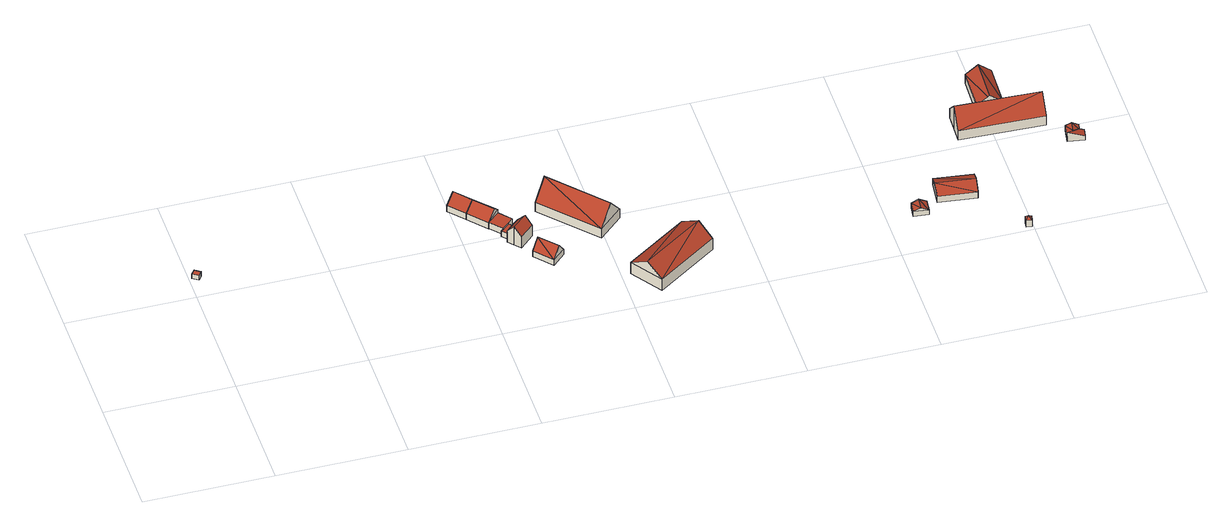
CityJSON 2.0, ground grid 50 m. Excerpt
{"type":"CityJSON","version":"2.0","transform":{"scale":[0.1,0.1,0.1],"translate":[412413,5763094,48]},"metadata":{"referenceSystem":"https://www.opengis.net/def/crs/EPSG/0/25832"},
"CityObjects":{
"building1":{"type":"Building","attributes":{"Gemeindeschluessel":"05515000","Geometrietyp2DReferenz":"3000","function":"31001_2500","roofType":"1000","measuredHeight":2.33},"address":[{"country":"Germany","locality":"Münster","thoroughfareNumber":"26","thoroughfareName":"Verth"}],"geometry":[{"type":"Solid","lod":"2","boundaries":[[[[0,1,2,3]],[[4,5,1,0]],[[6,7,5,4]],[[3,2,7,6]],[[4,0,3,6]],[[1,5,7,2]]]],"semantics":{"surfaces":[{"type":"WallSurface"},{"type":"RoofSurface"},{"type":"GroundSurface"}],"values":[[0,0,0,0,1,2]]}}]},
"building2":{"type":"Building","attributes":{"Gemeindeschluessel":"05515000","Geometrietyp2DReferenz":"3000","function":"31001_1310","roofType":"3100","measuredHeight":6.52},"geometry":[{"type":"Solid","lod":"2","boundaries":[[[[8,9,10,11]],[[12,13,9,8]],[[14,15,13,12]],[[11,10,15,14]],[[8,16,12]],[[14,17,11]],[[11,17,16,8]],[[12,16,17,14]],[[9,13,15,10]]]],"semantics":{"surfaces":[{"type":"WallSurface"},{"type":"RoofSurface"},{"type":"GroundSurface"}],"values":[[0,0,0,0,0,0,1,1,2]]}}]},
"building3":{"type":"Building","attributes":{"Gemeindeschluessel":"05515000","Geometrietyp2DReferenz":"3000","function":"31001_1310","roofType":"3100","measuredHeight":6.49},"geometry":[{"type":"Solid","lod":"2","boundaries":[[[[18,19,15,20]],[[21,22,19,18]],[[11,10,22,21]],[[20,15,10,11]],[[18,23,21]],[[11,17,20]],[[20,17,23,18]],[[21,23,17,11]],[[19,22,10,15]]]],"semantics":{"surfaces":[{"type":"WallSurface"},{"type":"RoofSurface"},{"type":"GroundSurface"}],"values":[[0,0,0,0,0,0,1,1,2]]}}]},
"building4":{"type":"Building","attributes":{"Gemeindeschluessel":"05515000","Geometrietyp2DReferenz":"3000","function":"31001_1310","roofType":"9999","measuredHeight":3},"geometry":[{"type":"Solid","lod":"2","boundaries":[[[[24,25,26,27,28,29]],[[27,30,31,28]],[[26,32,30,27]],[[25,33,32,26]],[[24,34,33,25]],[[29,35,34,24]],[[28,31,35,29]],[[30,32,33,34,35,31]]]],"semantics":{"surfaces":[{"type":"RoofSurface"},{"type":"WallSurface"},{"type":"GroundSurface"}],"values":[[0,1,1,1,1,1,1,2]]}}]},
"building5":{"type":"Building","attributes":{"Gemeindeschluessel":"05515000","Geometrietyp2DReferenz":"3000","function":"31001_1000"},"address":[{"country":"Germany","locality":"Münster","thoroughfareNumber":"35","thoroughfareName":"Verth"}],"children":["building5-1","building5-2"]},
"building5-1":{"type":"BuildingPart","attributes":{"roofType":"1000","measuredHeight":2.74},"parents":["building5"],"geometry":[{"type":"Solid","lod":"2","boundaries":[[[[36,37,38,39]],[[40,41,42,43]],[[44,45,41,40]],[[46,35,45,44]],[[47,34,35,46]],[[48,33,34,47]],[[39,38,33,48]],[[47,46,44,40,43,36,39,48]],[[37,42,41,45,35,34,33,38]],[[37,36,43,42]]]],"semantics":{"surfaces":[{"type":"WallSurface"},{"type":"RoofSurface"},{"type":"GroundSurface"},{"type":"ClosureSurface"}],"values":[[0,0,0,0,0,0,0,1,2,3]]}}]},
"building5-2":{"type":"BuildingPart","attributes":{"roofType":"3100","measuredHeight":8.68},"parents":["building5"],"geometry":[{"type":"Solid","lod":"2","boundaries":[[[[49,50,38,51]],[[52,53,50,49]],[[54,55,53,52]],[[56,57,55,54]],[[58,59,57,56]],[[60,43,42,59,58]],[[51,38,37,36,61]],[[56,54,52,58]],[[49,51,61,60,58,52]],[[50,53,55,57,59,42,37,38]],[[43,60,61,36]],[[37,42,43,36]]]],"semantics":{"surfaces":[{"type":"WallSurface"},{"type":"RoofSurface"},{"type":"GroundSurface"},{"type":"ClosureSurface"}],"values":[[0,0,0,0,0,0,0,1,1,2,0,3]]}}]},
"building6":{"type":"Building","attributes":{"Gemeindeschluessel":"05515000","Geometrietyp2DReferenz":"3000","function":"31001_1310","roofType":"3100","measuredHeight":6.99},"geometry":[{"type":"Solid","lod":"2","boundaries":[[[[62,63,64,65]],[[66,67,63,62]],[[68,69,67,66]],[[65,64,69,68]],[[62,70,66]],[[68,71,65]],[[65,71,70]],[[70,62,65]],[[71,68,66]],[[66,70,71]],[[63,67,69,64]]]],"semantics":{"surfaces":[{"type":"WallSurface"},{"type":"RoofSurface"},{"type":"GroundSurface"}],"values":[[0,0,0,0,0,0,1,1,1,1,2]]}}]},
"building7":{"type":"Building","attributes":{"name":"Ringemann","Gemeindeschluessel":"05515000","Geometrietyp2DReferenz":"3000","function":"31001_1100","roofType":"3100","measuredHeight":12.2},"address":[{"country":"Germany","locality":"Münster","thoroughfareNumber":"33","thoroughfareName":"Verth"}],"geometry":[{"type":"Solid","lod":"2","boundaries":[[[[72,73,74,75]],[[76,77,73,72]],[[78,79,77,76]],[[75,74,79,78]],[[72,80,76]],[[78,81,75]],[[80,72,75]],[[75,81,80]],[[76,80,81]],[[81,78,76]],[[73,77,79,74]]]],"semantics":{"surfaces":[{"type":"WallSurface"},{"type":"RoofSurface"},{"type":"GroundSurface"}],"values":[[0,0,0,0,0,0,1,1,1,1,2]]}}]},
"building8":{"type":"Building","attributes":{"Gemeindeschluessel":"05515000","Geometrietyp2DReferenz":"3000","function":"31001_1310","roofType":"3100","measuredHeight":10.4},"geometry":[{"type":"Solid","lod":"2","boundaries":[[[[82,83,84,85]],[[86,87,83,82]],[[88,89,87,86]],[[85,84,89,88]],[[82,90,86]],[[88,91,85]],[[91,90,82]],[[82,85,91]],[[88,86,90]],[[90,91,88]],[[83,87,89,84]]]],"semantics":{"surfaces":[{"type":"WallSurface"},{"type":"RoofSurface"},{"type":"GroundSurface"}],"values":[[0,0,0,0,0,0,1,1,1,1,2]]}}]},
"building9":{"type":"Building","attributes":{"Gemeindeschluessel":"05515000","Geometrietyp2DReferenz":"3000","function":"31001_1310","roofType":"3100","measuredHeight":3.56},"geometry":[{"type":"Solid","lod":"2","boundaries":[[[[92,93,94,95]],[[96,97,93,92]],[[98,99,97,96]],[[95,94,99,98]],[[92,100,96]],[[98,101,95]],[[92,95,101]],[[101,100,92]],[[100,101,98]],[[98,96,100]],[[93,97,99,94]]]],"semantics":{"surfaces":[{"type":"WallSurface"},{"type":"RoofSurface"},{"type":"GroundSurface"}],"values":[[0,0,0,0,0,0,1,1,1,1,2]]}}]},
"building10":{"type":"Building","attributes":{"Gemeindeschluessel":"05515000","Geometrietyp2DReferenz":"3000","function":"31001_1310","roofType":"3100","measuredHeight":5.1},"geometry":[{"type":"Solid","lod":"2","boundaries":[[[[102,103,104,105]],[[106,107,103,102]],[[108,109,107,106]],[[105,104,109,108]],[[102,110,106]],[[108,111,105]],[[110,102,105]],[[105,111,110]],[[106,110,111]],[[111,108,106]],[[103,107,109,104]]]],"semantics":{"surfaces":[{"type":"WallSurface"},{"type":"RoofSurface"},{"type":"GroundSurface"}],"values":[[0,0,0,0,0,0,1,1,1,1,2]]}}]},
"building11":{"type":"Building","attributes":{"Gemeindeschluessel":"05515000","Geometrietyp2DReferenz":"3000","function":"31001_3043","roofType":"4000","measuredHeight":4.48},"geometry":[{"type":"Solid","lod":"2","boundaries":[[[[112,113,114,115]],[[116,117,113,112]],[[118,119,117,116]],[[115,114,119,118]],[[115,120,112]],[[112,120,116]],[[116,120,118]],[[118,120,115]],[[113,117,119,114]]]],"semantics":{"surfaces":[{"type":"WallSurface"},{"type":"RoofSurface"},{"type":"GroundSurface"}],"values":[[0,0,0,0,1,1,1,1,2]]}}]},
"building12":{"type":"Building","attributes":{"name":"Benediktshof","Gemeindeschluessel":"05515000","Geometrietyp2DReferenz":"3000","function":"31001_3040","roofType":"5000","measuredHeight":11.27},"address":[{"country":"Germany","locality":"Münster","thoroughfareNumber":"41","thoroughfareName":"Verth"}],"geometry":[{"type":"Solid","lod":"2","boundaries":[[[[121,122,123,124]],[[125,126,122,121]],[[127,128,126,125]],[[129,130,128,127]],[[131,132,130,129]],[[133,134,132,131]],[[135,136,134,133]],[[137,138,136,135]],[[124,123,138,137]],[[137,125,121]],[[121,124,137]],[[133,131,129,127,137,135]],[[127,125,137]],[[122,126,128,130,132,134,136,138,123]]]],"semantics":{"surfaces":[{"type":"WallSurface"},{"type":"RoofSurface"},{"type":"GroundSurface"}],"values":[[0,0,0,0,0,0,0,0,0,1,1,1,1,2]]}}]},
"building13":{"type":"Building","attributes":{"Gemeindeschluessel":"05515000","Geometrietyp2DReferenz":"3000","function":"31001_3040","roofType":"5000","measuredHeight":7.91},"geometry":[{"type":"Solid","lod":"2","boundaries":[[[[139,140,141,142]],[[143,144,140,139]],[[145,146,144,143]],[[147,148,146,145]],[[142,141,148,147]],[[145,149,150]],[[151,152,150,149]],[[151,149,143,153]],[[139,142,153,143]],[[152,151,153,142,147]],[[150,152,147,145]],[[149,145,143]],[[140,144,146,148,141]]]],"semantics":{"surfaces":[{"type":"WallSurface"},{"type":"RoofSurface"},{"type":"GroundSurface"}],"values":[[0,0,0,0,0,1,1,1,1,0,0,0,2]]}}]},
"building14":{"type":"Building","attributes":{"Gemeindeschluessel":"05515000","Geometrietyp2DReferenz":"3000","function":"31001_1310"},"children":["building14-1","building14-2"]},
"building14-1":{"type":"BuildingPart","attributes":{"roofType":"3100","measuredHeight":3.65},"parents":["building14"],"geometry":[{"type":"Solid","lod":"2","boundaries":[[[[154,155,156,157]],[[158,159,160,161]],[[157,156,159,158]],[[158,162,157]],[[154,157,162]],[[162,163,164,154]],[[163,162,158]],[[158,161,165,163]],[[155,160,159,156]],[[155,154,161,160]],[[163,165,164]],[[164,165,161,154]]]],"semantics":{"surfaces":[{"type":"WallSurface"},{"type":"RoofSurface"},{"type":"GroundSurface"},{"type":"ClosureSurface"}],"values":[[0,0,0,0,1,1,1,1,2,3,0,3]]}}]},
"building14-2":{"type":"BuildingPart","attributes":{"roofType":"2100","measuredHeight":4.36},"parents":["building14"],"geometry":[{"type":"Solid","lod":"2","boundaries":[[[[166,161,160,167,168]],[[169,170,155,154,171]],[[168,167,170,169]],[[171,164,165,166,168,169]],[[160,155,170,167]],[[154,164,171]],[[161,166,165]],[[155,160,161,154]],[[161,165,164,154]]]],"semantics":{"surfaces":[{"type":"WallSurface"},{"type":"RoofSurface"},{"type":"GroundSurface"},{"type":"ClosureSurface"}],"values":[[0,0,0,1,2,0,0,3,3]]}}]}
},
"vertices":[
[5,581,52],[5,581,29],[28,566,29],[28,566,52],[18,599,52],[18,599,29],[40,584,52],[40,584,29],
[992,682,45],[992,682,16],[1047,621,16],[1047,621,45],[1035,721,65],[1035,721,16],[1090,660,65],[1090,660,16],[1023,710,81],[1077,648,81],
[1156,592,62],[1156,592,16],[1090,660,64],[1110,551,44],[1110,551,16],[1141,579,81],
[1152,504,47],[1178,527,47],[1198,545,47],[1156,592,47],[1110,551,47],[1151,505,47],[1156,592,17],[1110,551,17],[1198,545,17],[1178,527,17],[1152,504,17],[1151,505,17],
[1199,504,44],[1199,504,17],[1199,505,17],[1199,505,44],[1164,474,44],[1164,474,17],[1154,464,17],[1154,464,44],[1142,497,44],[1142,497,17],[1151,505,44],[1152,504,44],[1178,527,44],
[1209,513,69],[1209,513,17],[1199,505,68],[1230,491,103],[1230,491,17],[1250,468,69],[1250,468,17],[1196,418,69],[1196,418,17],[1175,441,103],[1175,441,17],[1154,464,69],[1199,504,69],
[1220,362,43],[1220,362,17],[1281,295,17],[1281,295,43],[1270,407,43],[1270,407,17],[1330,340,43],[1330,340,17],[1245,384,87],[1306,318,87],
[1580,475,59],[1580,475,15],[1392,680,15],[1392,680,59],[1487,390,59],[1487,390,15],[1298,594,59],[1298,594,15],[1533,432,137],[1345,637,137],
[1773,340,66],[1773,340,12],[1535,180,12],[1535,180,66],[1854,220,66],[1854,220,12],[1617,60,66],[1617,60,12],[1817,274,116],[1580,114,116],
[2655,180,36],[2655,180,14],[2660,228,14],[2660,228,36],[2598,186,36],[2598,186,14],[2603,233,36],[2603,233,14],[2627,183,49],[2632,231,49],
[2865,315,39],[2865,315,10],[2715,335,10],[2715,335,39],[2850,218,39],[2850,218,10],[2702,238,39],[2702,238,10],[2857,266,61],[2708,287,61],
[2974,35,48],[2974,35,17],[2970,13,17],[2970,13,48],[2997,31,48],[2997,31,17],[2992,9,48],[2992,9,17],[2983,22,62],
[2870,537,56],[2870,537,12],[3197,525,12],[3197,525,56],[2872,595,125],[2872,595,12],[2875,661,56],[2875,661,12],[2972,658,57],[2972,658,12],[2971,649,65],[2971,649,12],[3068,644,68],[3068,644,12],[3201,637,71],[3201,637,12],[3199,582,125],[3199,582,12],
[2972,658,56],[2972,658,14],[2971,649,14],[2971,649,56],[2980,821,56],[2980,821,14],[3076,816,56],[3076,816,14],[3068,644,56],[3068,644,14],[3028,819,93],[3068,651,58],[3021,647,93],[3068,644,58],[3014,647,88],
[3296,440,41],[3296,440,16],[3301,464,16],[3301,464,41],[3252,473,41],[3252,473,16],[3242,414,16],[3242,414,41],[3276,469,52],[3269,427,52],[3283,434,46],[3267,426,51],
[3242,414,59],[3307,402,16],[3307,402,36],[3313,437,36],[3313,437,16],[3296,440,42]
]}
